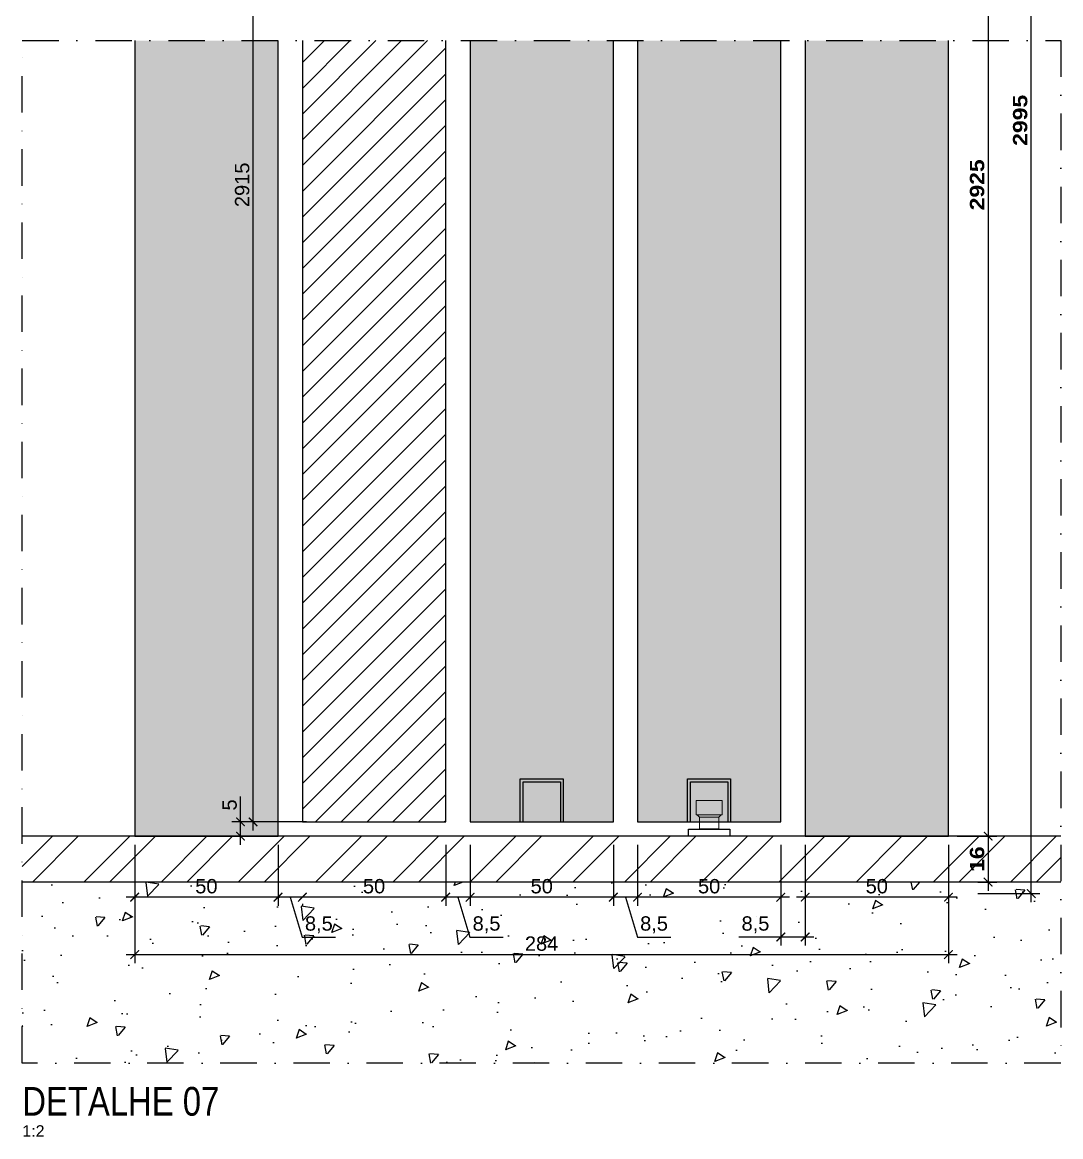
# Model space of a CAD drawing. Header units: millimetres. Extents: x -63251 to 507826, y 5339 to 217512.
# Drawn here: x 186577.4 to 186939.7, y 91548.8 to 91937.5 of the extents above; entities that cross this region are included whole.
import ezdxf

# ---------------------------------------------------------------- set-up
doc = ezdxf.new("R2010")
doc.units = ezdxf.units.MM
doc.header["$PDMODE"] = 3
doc.linetypes.add('TRAÇO E PONTO 1-1', pattern=[25.4, 12.7, -6.35, 0, -6.35])
for name, color, linetype in [('AC-EQUIPAMENTO', 7, 'Continuous'), ('COTAS', 9, 'Continuous'), ('FERRAGEM', 3, 'Continuous'), ('HACHURA', 21, 'Continuous'), ('MARCENARIA . M', 4, 'Continuous'), ('PAREDE', 94, 'Continuous'), ('PDF8_Geometry', 7, 'Continuous'), ('TEXTO', 105, 'Continuous'), ('TEXTO TRAÇO PONTO', 105, 'TRAÇO E PONTO 1-1')]:
    doc.layers.add(name, color=color, linetype=linetype)
doc.styles.add('MEDIDA OFICIAL', font='ariblk.ttf')
doc.styles.add('PADRÃO', font='arial.ttf')
doc.styles.add('TITULO', font='swissck.ttf')
doc.dimstyles.new('1-2', dxfattribs={"dimscale": 2, "dimtxt": 2.5, "dimasz": 1.5, "dimexe": 1.5, "dimexo": 1.5, "dimtad": 1, "dimtxsty": 'PADRÃO', "dimblk": 'ARCHTICK', "dimcen": 2.5, "dimdle": 1.5, "dimclrd": 9, "dimclre": 9, "dimclrt": 6, "dimadec": 0, "dimazin": 0, "dimtfac": 1, "dimtmove": 0, "dimatfit": 3, "dimfxl": 1.25, "dimlwd": -1, "dimlwe": -1, "dimarcsym": 0})
doc.dimstyles.new('Med. Ofic.1-2', dxfattribs={"dimscale": 2, "dimtxt": 2.5, "dimasz": 1.5, "dimexe": 1.5, "dimexo": 1.5, "dimtad": 1, "dimtxsty": 'MEDIDA OFICIAL', "dimblk": 'ARCHTICK', "dimcen": 2.5, "dimdle": 1.5, "dimclrd": 9, "dimclre": 9, "dimclrt": 10, "dimadec": 0, "dimazin": 0, "dimtfac": 1, "dimtmove": 0, "dimatfit": 3, "dimfxl": 1.25, "dimlwd": -1, "dimlwe": -1, "dimarcsym": 0})

# ---------------------------------------------------------------- blocks, each defined once
blk = doc.blocks.new('_ArchTick')
at = {"color": 0, "linetype": 'ByBlock', "const_width": 0.15}
blk.add_lwpolyline([(-0.5, -0.5), (0.5, 0.5)], dxfattribs=at)
blk = doc.blocks.new('*D303')
at = {"layer": 'COTAS', "color": 9, "transparency": 16777216}
for p, q in [((186653.58, 91658.65), (186653.58, 91667.46)), ((186672.17, 91658.65), (186650.58, 91658.65)), ((186653.58, 91650.65), (186653.58, 91658.65)), ((186665.17, 91653.65), (186650.58, 91653.65))]:
    blk.add_line(p, q, dxfattribs=at)
at = {"layer": 'Defpoints', "color": 0, "transparency": 16777216}
for p in [(186653.58, 91658.65), (186675.17, 91658.65, 0), (186668.17, 91653.65, 0)]:
    blk.add_point(p, dxfattribs=at)
at = {"layer": 'COTAS', "color": 9, "transparency": 16777216, "xscale": 3, "yscale": 3, "zscale": 3}
for p, rotation in [((186653.58, 91658.65), 90), ((186653.58, 91653.65), 270)]:
    blk.add_blockref('_ArchTick', p, dxfattribs=dict(at, rotation=rotation))
at = {"layer": 'COTAS', "color": 6, "transparency": 16777216, "insert": (186649.79, 91664.55), "char_height": 5, "attachment_point": 5, "rotation": 90, "style": 'PADRÃO'}
blk.add_mtext('5', dxfattribs=at)
blk = doc.blocks.new('*D304')
at = {"layer": 'COTAS', "color": 9, "transparency": 16777216}
for p, q in [((186657.97, 91655.65), (186657.97, 92106.03)), ((186679.66, 92103.03), (186654.97, 92103.03)), ((186676.57, 91658.65), (186654.97, 91658.65))]:
    blk.add_line(p, q, dxfattribs=at)
at = {"layer": 'Defpoints', "color": 0, "transparency": 16777216}
for p in [(186657.97, 92103.03), (186682.66, 92103.03, 0), (186679.57, 91658.65, 0)]:
    blk.add_point(p, dxfattribs=at)
at = {"layer": 'COTAS', "color": 9, "transparency": 16777216, "xscale": 3, "yscale": 3, "zscale": 3}
for p, rotation in [((186657.97, 92103.03), 90), ((186657.97, 91658.65), 270)]:
    blk.add_blockref('_ArchTick', p, dxfattribs=dict(at, rotation=rotation))
at = {"layer": 'COTAS', "color": 6, "transparency": 16777216, "insert": (186654.17, 91880.84), "char_height": 5, "attachment_point": 5, "rotation": 90, "style": 'PADRÃO'}
blk.add_mtext('2915', dxfattribs=at)
blk = doc.blocks.new('*D305')
at = {"layer": 'COTAS', "color": 9, "transparency": 16777216}
for p, q in [((186850.57, 91650.65), (186850.57, 91629.38)), ((186900.57, 91650.65), (186900.57, 91629.38)), ((186903.57, 91632.38), (186847.57, 91632.38))]:
    blk.add_line(p, q, dxfattribs=at)
at = {"layer": 'Defpoints', "color": 0, "transparency": 16777216}
for p in [(186850.57, 91653.65), (186900.57, 91653.65), (186850.57, 91632.38)]:
    blk.add_point(p, dxfattribs=at)
at = {"layer": 'COTAS', "color": 9, "transparency": 16777216, "xscale": 3, "yscale": 3, "zscale": 3, "rotation": 180}
blk.add_blockref('_ArchTick', (186850.57, 91632.38), dxfattribs=at)
at = {"layer": 'COTAS', "color": 9, "transparency": 16777216, "xscale": 3, "yscale": 3, "zscale": 3}
blk.add_blockref('_ArchTick', (186900.57, 91632.38), dxfattribs=at)
at = {"layer": 'COTAS', "color": 6, "transparency": 16777216, "insert": (186875.57, 91636.18), "char_height": 5, "attachment_point": 5, "style": 'PADRÃO'}
blk.add_mtext('50', dxfattribs=at)
blk = doc.blocks.new('*D306')
at = {"layer": 'COTAS', "color": 9, "transparency": 16777216}
for p, q in [((186842.07, 91650.65), (186842.07, 91615.49)), ((186850.57, 91650.65), (186850.57, 91615.49)), ((186842.07, 91618.49), (186827.42, 91618.49)), ((186853.57, 91618.49), (186842.07, 91618.49))]:
    blk.add_line(p, q, dxfattribs=at)
at = {"layer": 'Defpoints', "color": 0, "transparency": 16777216}
for p in [(186842.07, 91653.65), (186850.57, 91653.65), (186842.07, 91618.49)]:
    blk.add_point(p, dxfattribs=at)
at = {"layer": 'COTAS', "color": 9, "transparency": 16777216, "xscale": 3, "yscale": 3, "zscale": 3, "rotation": 180}
blk.add_blockref('_ArchTick', (186842.07, 91618.49), dxfattribs=at)
at = {"layer": 'COTAS', "color": 9, "transparency": 16777216, "xscale": 3, "yscale": 3, "zscale": 3}
blk.add_blockref('_ArchTick', (186850.57, 91618.49), dxfattribs=at)
at = {"layer": 'COTAS', "color": 6, "transparency": 16777216, "insert": (186833.24, 91622.74), "char_height": 5, "attachment_point": 5, "style": 'PADRÃO'}
blk.add_mtext('8,5', dxfattribs=at)
blk = doc.blocks.new('*D307')
at = {"layer": 'COTAS', "color": 9, "transparency": 16777216}
for p, q in [((186792.07, 91650.65), (186792.07, 91629.38)), ((186842.07, 91650.65), (186842.07, 91629.38)), ((186845.07, 91632.38), (186789.07, 91632.38))]:
    blk.add_line(p, q, dxfattribs=at)
at = {"layer": 'Defpoints', "color": 0, "transparency": 16777216}
for p in [(186792.07, 91653.65), (186842.07, 91653.65), (186792.07, 91632.38)]:
    blk.add_point(p, dxfattribs=at)
at = {"layer": 'COTAS', "color": 9, "transparency": 16777216, "xscale": 3, "yscale": 3, "zscale": 3, "rotation": 180}
blk.add_blockref('_ArchTick', (186792.07, 91632.38), dxfattribs=at)
at = {"layer": 'COTAS', "color": 9, "transparency": 16777216, "xscale": 3, "yscale": 3, "zscale": 3}
blk.add_blockref('_ArchTick', (186842.07, 91632.38), dxfattribs=at)
at = {"layer": 'COTAS', "color": 6, "transparency": 16777216, "insert": (186817.07, 91636.18), "char_height": 5, "attachment_point": 5, "style": 'PADRÃO'}
blk.add_mtext('50', dxfattribs=at)
blk = doc.blocks.new('*D308')
at = {"layer": 'COTAS', "color": 9, "transparency": 16777216}
for p, q in [((186783.67, 91650.65), (186783.67, 91629.38)), ((186792.07, 91650.65), (186792.07, 91629.38)), ((186795.07, 91632.38), (186780.67, 91632.38)), ((186787.87, 91632.38), (186792.04, 91618.49)), ((186792.04, 91618.49), (186803.68, 91618.49))]:
    blk.add_line(p, q, dxfattribs=at)
at = {"layer": 'Defpoints', "color": 0, "transparency": 16777216}
for p in [(186783.67, 91653.65), (186792.07, 91653.65), (186783.67, 91632.38)]:
    blk.add_point(p, dxfattribs=at)
at = {"layer": 'COTAS', "color": 9, "transparency": 16777216, "xscale": 3, "yscale": 3, "zscale": 3, "rotation": 180}
blk.add_blockref('_ArchTick', (186783.67, 91632.38), dxfattribs=at)
at = {"layer": 'COTAS', "color": 9, "transparency": 16777216, "xscale": 3, "yscale": 3, "zscale": 3}
blk.add_blockref('_ArchTick', (186792.07, 91632.38), dxfattribs=at)
at = {"layer": 'COTAS', "color": 6, "transparency": 16777216, "insert": (186797.86, 91622.74), "char_height": 5, "attachment_point": 5, "style": 'PADRÃO'}
blk.add_mtext('8,5', dxfattribs=at)
blk = doc.blocks.new('*D309')
at = {"layer": 'COTAS', "color": 9, "transparency": 16777216}
for p, q in [((186733.67, 91650.65), (186733.67, 91629.38)), ((186783.67, 91650.65), (186783.67, 91629.38)), ((186786.67, 91632.38), (186730.67, 91632.38))]:
    blk.add_line(p, q, dxfattribs=at)
at = {"layer": 'Defpoints', "color": 0, "transparency": 16777216}
for p in [(186733.67, 91653.65), (186783.67, 91653.65), (186733.67, 91632.38)]:
    blk.add_point(p, dxfattribs=at)
at = {"layer": 'COTAS', "color": 9, "transparency": 16777216, "xscale": 3, "yscale": 3, "zscale": 3, "rotation": 180}
blk.add_blockref('_ArchTick', (186733.67, 91632.38), dxfattribs=at)
at = {"layer": 'COTAS', "color": 9, "transparency": 16777216, "xscale": 3, "yscale": 3, "zscale": 3}
blk.add_blockref('_ArchTick', (186783.67, 91632.38), dxfattribs=at)
at = {"layer": 'COTAS', "color": 6, "transparency": 16777216, "insert": (186758.67, 91636.18), "char_height": 5, "attachment_point": 5, "style": 'PADRÃO'}
blk.add_mtext('50', dxfattribs=at)
blk = doc.blocks.new('*D310')
at = {"layer": 'COTAS', "color": 9, "transparency": 16777216}
for p, q in [((186725.17, 91650.65), (186725.17, 91629.38)), ((186733.67, 91650.65), (186733.67, 91629.38)), ((186736.67, 91632.38), (186722.17, 91632.38)), ((186729.42, 91632.38), (186733.59, 91618.49)), ((186733.59, 91618.49), (186745.23, 91618.49))]:
    blk.add_line(p, q, dxfattribs=at)
at = {"layer": 'Defpoints', "color": 0, "transparency": 16777216}
for p in [(186725.17, 91653.65), (186733.67, 91653.65), (186725.17, 91632.38)]:
    blk.add_point(p, dxfattribs=at)
at = {"layer": 'COTAS', "color": 9, "transparency": 16777216, "xscale": 3, "yscale": 3, "zscale": 3, "rotation": 180}
blk.add_blockref('_ArchTick', (186725.17, 91632.38), dxfattribs=at)
at = {"layer": 'COTAS', "color": 9, "transparency": 16777216, "xscale": 3, "yscale": 3, "zscale": 3}
blk.add_blockref('_ArchTick', (186733.67, 91632.38), dxfattribs=at)
at = {"layer": 'COTAS', "color": 6, "transparency": 16777216, "insert": (186739.41, 91622.74), "char_height": 5, "attachment_point": 5, "style": 'PADRÃO'}
blk.add_mtext('8,5', dxfattribs=at)
blk = doc.blocks.new('*D311')
at = {"layer": 'COTAS', "color": 9, "transparency": 16777216}
for p, q in [((186725.17, 91650.65), (186725.17, 91629.38)), ((186728.17, 91632.38), (186672.17, 91632.38)), ((186675.17, 91630.05), (186675.17, 91629.38))]:
    blk.add_line(p, q, dxfattribs=at)
at = {"layer": 'Defpoints', "color": 0, "transparency": 16777216}
for p in [(186725.17, 91653.65), (186675.17, 91633.05), (186675.17, 91632.38)]:
    blk.add_point(p, dxfattribs=at)
at = {"layer": 'COTAS', "color": 9, "transparency": 16777216, "xscale": 3, "yscale": 3, "zscale": 3, "rotation": 180}
blk.add_blockref('_ArchTick', (186675.17, 91632.38), dxfattribs=at)
at = {"layer": 'COTAS', "color": 9, "transparency": 16777216, "xscale": 3, "yscale": 3, "zscale": 3}
blk.add_blockref('_ArchTick', (186725.17, 91632.38), dxfattribs=at)
at = {"layer": 'COTAS', "color": 6, "transparency": 16777216, "insert": (186700.17, 91636.18), "char_height": 5, "attachment_point": 5, "style": 'PADRÃO'}
blk.add_mtext('50', dxfattribs=at)
blk = doc.blocks.new('*D312')
at = {"layer": 'COTAS', "color": 9, "transparency": 16777216}
for p, q in [((186666.67, 91650.65), (186666.67, 91629.38)), ((186678.17, 91632.38), (186663.67, 91632.38)), ((186670.92, 91632.38), (186675.09, 91618.49)), ((186675.17, 91630.05), (186675.17, 91629.38)), ((186675.09, 91618.49), (186686.73, 91618.49))]:
    blk.add_line(p, q, dxfattribs=at)
at = {"layer": 'Defpoints', "color": 0, "transparency": 16777216}
for p in [(186666.67, 91653.65), (186666.67, 91632.38), (186675.17, 91633.05)]:
    blk.add_point(p, dxfattribs=at)
at = {"layer": 'COTAS', "color": 9, "transparency": 16777216, "xscale": 3, "yscale": 3, "zscale": 3, "rotation": 180}
blk.add_blockref('_ArchTick', (186666.67, 91632.38), dxfattribs=at)
at = {"layer": 'COTAS', "color": 9, "transparency": 16777216, "xscale": 3, "yscale": 3, "zscale": 3}
blk.add_blockref('_ArchTick', (186675.17, 91632.38), dxfattribs=at)
at = {"layer": 'COTAS', "color": 6, "transparency": 16777216, "insert": (186680.91, 91622.74), "char_height": 5, "attachment_point": 5, "style": 'PADRÃO'}
blk.add_mtext('8,5', dxfattribs=at)
blk = doc.blocks.new('*D313')
at = {"layer": 'COTAS', "color": 9, "transparency": 16777216}
for p, q in [((186616.67, 91650.65), (186616.67, 91629.38)), ((186666.67, 91650.65), (186666.67, 91629.38)), ((186669.67, 91632.38), (186613.67, 91632.38))]:
    blk.add_line(p, q, dxfattribs=at)
at = {"layer": 'Defpoints', "color": 0, "transparency": 16777216}
for p in [(186616.67, 91653.65), (186666.67, 91653.65), (186616.67, 91632.38)]:
    blk.add_point(p, dxfattribs=at)
at = {"layer": 'COTAS', "color": 9, "transparency": 16777216, "xscale": 3, "yscale": 3, "zscale": 3, "rotation": 180}
blk.add_blockref('_ArchTick', (186616.67, 91632.38), dxfattribs=at)
at = {"layer": 'COTAS', "color": 9, "transparency": 16777216, "xscale": 3, "yscale": 3, "zscale": 3}
blk.add_blockref('_ArchTick', (186666.67, 91632.38), dxfattribs=at)
at = {"layer": 'COTAS', "color": 6, "transparency": 16777216, "insert": (186641.67, 91636.18), "char_height": 5, "attachment_point": 5, "style": 'PADRÃO'}
blk.add_mtext('50', dxfattribs=at)
blk = doc.blocks.new('*D314')
at = {"layer": 'COTAS', "color": 9, "transparency": 16777216}
for p, q in [((186616.67, 91650.65), (186616.67, 91609.36)), ((186900.57, 91650.65), (186900.57, 91609.36)), ((186613.67, 91612.36), (186903.57, 91612.36))]:
    blk.add_line(p, q, dxfattribs=at)
at = {"layer": 'Defpoints', "color": 0, "transparency": 16777216}
for p in [(186616.67, 91653.65, 0), (186900.57, 91653.65, 0), (186900.57, 91612.36)]:
    blk.add_point(p, dxfattribs=at)
at = {"layer": 'COTAS', "color": 9, "transparency": 16777216, "xscale": 3, "yscale": 3, "zscale": 3, "rotation": 180}
blk.add_blockref('_ArchTick', (186616.67, 91612.36), dxfattribs=at)
at = {"layer": 'COTAS', "color": 9, "transparency": 16777216, "xscale": 3, "yscale": 3, "zscale": 3}
blk.add_blockref('_ArchTick', (186900.57, 91612.36), dxfattribs=at)
at = {"layer": 'COTAS', "color": 6, "transparency": 16777216, "insert": (186758.62, 91616.16), "char_height": 5, "attachment_point": 5, "style": 'PADRÃO'}
blk.add_mtext('284', dxfattribs=at)
blk = doc.blocks.new('*D315')
at = {"layer": 'COTAS', "color": 9, "linetype": 'Continuous', "transparency": 16777216}
blk.add_line((186914.41, 92111.03), (186914.41, 91650.65), dxfattribs=at)
at = {"layer": 'COTAS', "color": 9, "transparency": 16777216}
for p, q in [((186906.66, 92108.03), (186917.41, 92108.03)), ((186903.57, 91653.65), (186917.41, 91653.65))]:
    blk.add_line(p, q, dxfattribs=at)
at = {"layer": 'Defpoints', "color": 0, "transparency": 16777216}
for p in [(186903.66, 92108.03, 0), (186900.57, 91653.65, 0), (186914.41, 91653.65)]:
    blk.add_point(p, dxfattribs=at)
at = {"layer": 'COTAS', "color": 9, "transparency": 16777216, "xscale": 3, "yscale": 3, "zscale": 3}
for p, rotation in [((186914.41, 92108.03), 90), ((186914.41, 91653.65), 270)]:
    blk.add_blockref('_ArchTick', p, dxfattribs=dict(at, rotation=rotation))
at = {"layer": 'COTAS', "color": 10, "transparency": 16777216, "insert": (186910.58, 91880.84), "char_height": 5, "attachment_point": 5, "rotation": 90, "style": 'MEDIDA OFICIAL'}
blk.add_mtext('2925', dxfattribs=at)
blk = doc.blocks.new('*D316')
at = {"layer": 'COTAS', "color": 9, "linetype": 'Continuous', "transparency": 16777216}
blk.add_line((186914.41, 91656.65), (186914.41, 91634.65), dxfattribs=at)
at = {"layer": 'COTAS', "color": 9, "transparency": 16777216}
for p, q in [((186903.57, 91653.65), (186917.41, 91653.65)), ((186910.81, 91637.65), (186917.41, 91637.65))]:
    blk.add_line(p, q, dxfattribs=at)
at = {"layer": 'Defpoints', "color": 0, "transparency": 16777216}
for p in [(186900.57, 91653.65, 0), (186907.81, 91637.65, 0), (186914.41, 91637.65)]:
    blk.add_point(p, dxfattribs=at)
at = {"layer": 'COTAS', "color": 9, "transparency": 16777216, "xscale": 3, "yscale": 3, "zscale": 3}
for p, rotation in [((186914.41, 91653.65), 90), ((186914.41, 91637.65), 270)]:
    blk.add_blockref('_ArchTick', p, dxfattribs=dict(at, rotation=rotation))
at = {"layer": 'COTAS', "color": 10, "transparency": 16777216, "insert": (186910.58, 91645.65), "char_height": 5, "attachment_point": 5, "rotation": 90, "style": 'MEDIDA OFICIAL'}
blk.add_mtext('16', dxfattribs=at)
blk = doc.blocks.new('*D317')
at = {"layer": 'COTAS', "color": 9, "linetype": 'Continuous', "transparency": 16777216}
blk.add_line((186929.46, 91630.65), (186929.46, 92176.03), dxfattribs=at)
at = {"layer": 'COTAS', "color": 9, "transparency": 16777216}
for p, q in [((186876.66, 92173.03), (186932.46, 92173.03)), ((186910.81, 91633.65), (186932.46, 91633.65))]:
    blk.add_line(p, q, dxfattribs=at)
at = {"layer": 'Defpoints', "color": 0, "transparency": 16777216}
for p in [(186873.66, 92173.03, 0), (186929.46, 92173.03), (186907.81, 91633.65, 0)]:
    blk.add_point(p, dxfattribs=at)
at = {"layer": 'COTAS', "color": 9, "transparency": 16777216, "xscale": 3, "yscale": 3, "zscale": 3}
for p, rotation in [((186929.46, 92173.03), 90), ((186929.46, 91633.65), 270)]:
    blk.add_blockref('_ArchTick', p, dxfattribs=dict(at, rotation=rotation))
at = {"layer": 'COTAS', "color": 10, "transparency": 16777216, "insert": (186925.62, 91903.34), "char_height": 5, "attachment_point": 5, "rotation": 90, "style": 'MEDIDA OFICIAL'}
blk.add_mtext('2995', dxfattribs=at)

msp = doc.modelspace()

# ---------------------------------------------------------------- hatches: boundary and pattern name
at = {"layer": 'AC-EQUIPAMENTO'}
h = msp.add_hatch(dxfattribs=at)
h.set_pattern_fill('ANSI31', color=8, scale=2)
h.set_pattern_definition([(45, (33713.4896, 6179.007), (-4.49012806, 4.49012806), [])])
h.paths.add_polyline_path([(186725.17, 91931.159), (186675.17, 91931.159), (186675.17, 91658.646), (186725.17, 91658.646)])
h = msp.add_hatch(dxfattribs=at)
h.set_pattern_fill('AR-CONC', color=21, scale=0.2, angle=180)
h.set_pattern_definition([(230, (9e-11, 355.166), (-36.436934, 3.187817), [3.81, -41.91]), (175, (9e-11, 355.166), (7.048684, -38.211369), [3.048, -33.528117]), (280.451445, (-3.036, 355.432), (-29.3882494, -35.0235504), [3.238002, -35.618049]), (226.1842, (9e-11, 345.006), (-54.215808, 8.408466), [5.715, -62.865]), (276.635558, (-4.52, 345.707), (-47.480827, -49.485225), [4.857005, -53.427122]), (171.18415, (9e-11, 345.006), (-47.480827, -49.485225), [4.571993, -50.291946]), (201, (-5.08, 347.546), (-30.3228783, 20.4530396), [3.81, -41.91]), (146, (-5.08, 347.546), (-12.360406, -36.837593), [3.048, -33.528]), (251.451445, (-7.607, 349.25), (-42.683284, -16.384554), [3.238002, -35.6179875]), (217.5, (9e-11, 355.166), (-0.61772065, -16.9110078), [0, -33.1216, 0, -34.036, 0, -33.655]), (187.5, (9e-11, 355.166), (-13.3639325, -20.036115), [0, -19.4056, 0, -32.3596, 0, -12.827]), (147.5, (11.328, 355.166), (-27.118119, 1.1457488), [0, -12.7, 0, -39.624, 0, -52.578]), (137.5, (16.408, 355.166), (-29.6258363, -5.0852982), [0, -16.51, 0, -26.3144, 0, -37.338])])
h.paths.add_polyline_path([(186577.442, 91637.646), (186577.442, 91574.536), (186939.738, 91574.536), (186939.738, 91637.646)])
at = {"layer": 'HACHURA', "true_color": 0xba9673}
h = msp.add_hatch(color=33, dxfattribs=at)
h.dxf.hatch_style = 1
h.paths.add_polyline_path([(186666.67, 91931.159), (186616.67, 91931.159), (186616.67, 91653.646), (186666.67, 91653.646)])
h = msp.add_hatch(color=33, dxfattribs=at)
h.dxf.hatch_style = 1
h.paths.add_polyline_path([(186783.67, 91931.159), (186733.67, 91931.159), (186733.67, 91658.646), (186783.67, 91658.646)])
h = msp.add_hatch(color=33, dxfattribs=at)
h.dxf.hatch_style = 1
h.paths.add_polyline_path([(186842.065, 91931.159), (186792.065, 91931.159), (186792.065, 91658.646), (186842.065, 91658.646)])
h = msp.add_hatch(color=33, dxfattribs=at)
h.dxf.hatch_style = 1
h.paths.add_polyline_path([(186900.565, 91931.159), (186850.565, 91931.159), (186850.565, 91653.646), (186900.565, 91653.646)])
at = {"layer": 'HACHURA'}
h = msp.add_hatch(dxfattribs=at)
h.set_pattern_fill('ANSI32', color=8, scale=2)
h.set_pattern_definition([(45, (9e-11, 355.166), (-13.4703842, 13.4703842), []), (45, (8.98, 355.166), (-13.4703842, 13.4703842), [])])
h.paths.add_polyline_path([(186577.442, 91653.646), (186577.442, 91637.646), (186939.738, 91637.646), (186939.738, 91653.646)])

# ---------------------------------------------------------------- linework, layer by layer
at = {"layer": 'FERRAGEM', "elevation": 0}
for points in [[(186751.171, 91658.646), (186751.171, 91673.646), (186766.171, 91673.646), (186766.171, 91658.646)], [(186809.566, 91658.646), (186809.566, 91673.646), (186824.566, 91673.646), (186824.566, 91658.646)], [(186751.171, 91658.646), (186752.171, 91658.646), (186752.171, 91672.646), (186765.171, 91672.646), (186765.171, 91658.646), (186766.171, 91658.646)], [(186809.566, 91658.646), (186810.566, 91658.646), (186810.566, 91672.646), (186823.566, 91672.646), (186823.566, 91658.646), (186824.566, 91658.646)]]:
    msp.add_lwpolyline(points, dxfattribs=at)
at = {"layer": 'FERRAGEM', "color": 1, "lineweight": 5, "elevation": 0}
for points in [[(186812.551, 91661.136), (186821.647, 91661.136), (186821.647, 91666.054), (186812.551, 91666.054)], [(186820.502, 91656.207), (186813.697, 91656.207), (186813.697, 91660.327), (186820.502, 91660.327)]]:
    msp.add_lwpolyline(points, close=True, dxfattribs=at)
for points in [[(186813.697, 91660.327), (186812.888, 91661.136)], [(186820.502, 91660.327), (186821.243, 91661.136)]]:
    msp.add_lwpolyline(points, dxfattribs=at)
at = {"layer": 'FERRAGEM', "elevation": 0}
msp.add_lwpolyline([(186809.856, 91656.072), (186824.275, 91656.072), (186824.275, 91653.646), (186809.856, 91653.646)], close=True, dxfattribs=at)
at = {"layer": 'MARCENARIA . M', "elevation": 0}
for points in [[(186616.67, 91931.159), (186616.67, 91653.646), (186666.67, 91653.646), (186666.67, 91931.159)], [(186675.17, 91931.159), (186675.17, 91658.646), (186725.17, 91658.646), (186725.17, 91931.159)], [(186733.67, 91931.159), (186733.67, 91658.646), (186783.67, 91658.646), (186783.67, 91931.159)], [(186792.065, 91931.159), (186792.065, 91658.646), (186842.065, 91658.646), (186842.065, 91931.159)], [(186850.565, 91931.159), (186850.565, 91653.646), (186900.565, 91653.646), (186900.565, 91931.159)]]:
    msp.add_lwpolyline(points, dxfattribs=at)
at = {"layer": 'PAREDE', "elevation": 0}
for points in [[(186939.738, 91653.646), (186577.442, 91653.646)], [(186939.738, 91637.646), (186577.442, 91637.646)]]:
    msp.add_lwpolyline(points, dxfattribs=at)
at = {"layer": 'PDF8_Geometry', "lineweight": 5, "elevation": 0}
for points in [[(186815.381, 91656.207), (186815.381, 91656.072)], [(186818.75, 91656.207), (186818.75, 91656.072)]]:
    msp.add_lwpolyline(points, dxfattribs=at)
at = {"layer": 'TEXTO TRAÇO PONTO', "elevation": 0}
msp.add_lwpolyline([(186577.442, 91931.159), (186939.738, 91931.159), (186939.738, 91574.536), (186577.442, 91574.536)], close=True, dxfattribs=at)

# ---------------------------------------------------------------- texts
at = {"layer": 'TEXTO', "color": 1, "insert": (186577.442, 91556.036, 0), "char_height": 10, "width": 220.061, "attachment_point": 7, "style": 'TITULO'}
msp.add_mtext('DETALHE 07', dxfattribs=at)
at = {"layer": 'TEXTO', "insert": (186577.442, 91552.836, 0), "char_height": 4, "width": 48, "attachment_point": 1, "style": 'PADRÃO'}
msp.add_mtext('1:2', dxfattribs=at)

# ---------------------------------------------------------------- dimensions: what is measured, and where the dimension line sits
at = {"layer": 'COTAS'}
for base, p1, p2, text, dimstyle, picture, middle in [((186929.46, 92173.027), (186907.81, 91633.646, 0), (186873.664, 92173.027, 0), '2995', 'Med. Ofic.1-2', '*D317', (186925.624, 91903.337)), ((186914.414, 91653.646), (186903.664, 92108.027, 0), (186900.565, 91653.646, 0), '2925', 'Med. Ofic.1-2', '*D315', (186910.579, 91880.837)), ((186657.975, 92103.027), (186679.565, 91658.646, 0), (186682.664, 92103.027, 0), '2915', '1-2', '*D304', (186654.172, 91880.837))]:
    dim = msp.add_linear_dim(base=base, p1=p1, p2=p2, angle=90, text=text, dimstyle=dimstyle, dxfattribs=at)
    dim.commit()
    dim.dimension.update_dxf_attribs({"geometry": picture, "text_midpoint": middle})
for base, p1, p2, dimstyle, picture, middle in [((186653.58, 91658.646), (186668.17, 91653.646, 0), (186675.17, 91658.646, 0), '1-2', '*D303', (186649.787, 91664.554)), ((186914.414, 91637.646), (186900.565, 91653.646, 0), (186907.81, 91637.646, 0), 'Med. Ofic.1-2', '*D316', (186910.579, 91645.646))]:
    dim = msp.add_linear_dim(base=base, p1=p1, p2=p2, angle=90, dimstyle=dimstyle, dxfattribs=at)
    dim.commit()
    dim.dimension.update_dxf_attribs({"geometry": picture, "text_midpoint": middle})
for base, p1, p2, override, picture, middle in [((186616.67, 91632.377, 0), (186666.67, 91653.646, 0), (186616.67, 91653.646, 0), {"dimtmove": 1}, '*D313', (186641.67, 91636.18, 0)), ((186900.565, 91612.361), (186616.67, 91653.646, 0), (186900.565, 91653.646, 0), {"dimdec": 0}, '*D314', (186758.618, 91616.164)), ((186666.67, 91632.377, 0), (186675.17, 91633.052, 0), (186666.67, 91653.646, 0), {"dimtmove": 1}, '*D312', (186676.337, 91622.742, 0)), ((186675.17, 91632.377, 0), (186725.17, 91653.646, 0), (186675.17, 91633.052, 0), {"dimtmove": 1}, '*D311', (186700.17, 91636.18, 0)), ((186725.17, 91632.377, 0), (186733.671, 91653.646, 0), (186725.17, 91653.646, 0), {"dimtmove": 1}, '*D310', (186734.837, 91622.742, 0)), ((186733.671, 91632.377, 0), (186783.671, 91653.646, 0), (186733.671, 91653.646, 0), {"dimtmove": 1}, '*D309', (186758.671, 91636.18, 0)), ((186792.066, 91632.377, 0), (186842.066, 91653.646, 0), (186792.066, 91653.646, 0), {"dimtmove": 1}, '*D307', (186817.066, 91636.18, 0))]:
    dim = msp.add_linear_dim(base=base, p1=p1, p2=p2, dimstyle='1-2', override=override, dxfattribs=at)
    dim.commit()
    dim.dimension.update_dxf_attribs({"geometry": picture, "text_midpoint": middle})
dim = msp.add_linear_dim(base=(186783.67, 91632.377, 0), p1=(186792.066, 91653.646, 0), p2=(186783.67, 91653.646, 0), text='8,5', dimstyle='1-2', override={"dimtmove": 1}, dxfattribs=at)
dim.commit()
dim.dimension.update_dxf_attribs({"geometry": '*D308', "text_midpoint": (186793.285, 91622.742, 0)})
for base, p1, p2, picture, middle in [((186842.065, 91618.488, 0), (186850.565, 91653.646, 0), (186842.065, 91653.646, 0), '*D306', (186833.242, 91622.742, 0)), ((186850.565, 91632.377, 0), (186900.565, 91653.646, 0), (186850.565, 91653.646, 0), '*D305', (186875.565, 91636.18, 0))]:
    dim = msp.add_linear_dim(base=base, p1=p1, p2=p2, dimstyle='1-2', dxfattribs=at)
    dim.commit()
    dim.dimension.update_dxf_attribs({"geometry": picture, "text_midpoint": middle})

doc.saveas('drawing.dxf')
